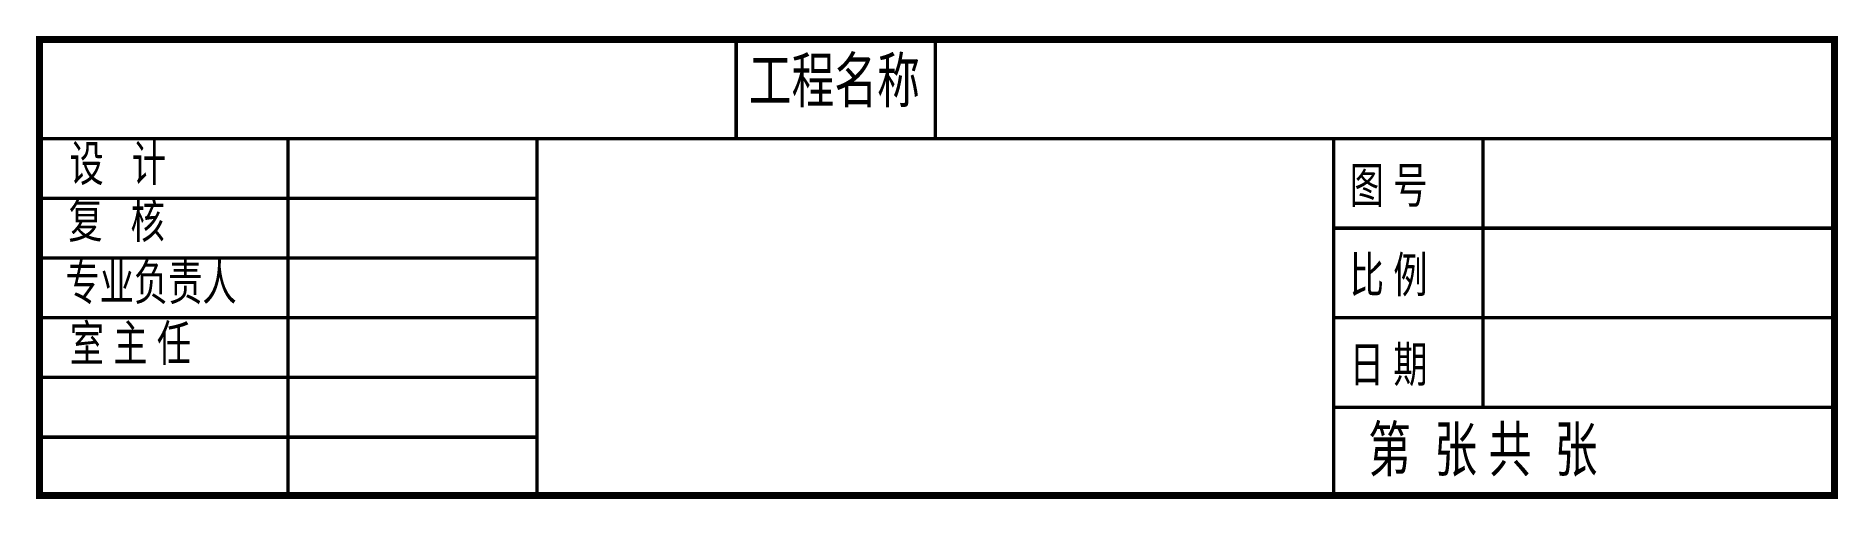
# Model space of a CAD drawing. Extents: x -181 to 0, y 0 to 46.
import ezdxf

# ---------------------------------------------------------------- set-up
doc = ezdxf.new("R2010")
doc.units = 0
doc.header["$MEASUREMENT"] = 0
doc.layers.get('0').update_dxf_attribs({"linetype": 'CONTINUOUS'})
doc.styles.add('LZ_FONTS_FS', font='hxm.ttf', dxfattribs={"width": 0.7})

msp = doc.modelspace()

# ---------------------------------------------------------------- linework, layer by layer
at = {"color": 7, "const_width": 0.7}
msp.add_lwpolyline([(-180.26, 45.84), (0, 45.84), (0, 0), (-180.26, 0)], close=True, dxfattribs=at)
at = {"color": 7, "const_width": 0.35}
for points in [[(-110.3, 45.87), (-110.3, 35.87)], [(-90.3, 35.87), (-90.3, 45.87)], [(-180.3, 35.87), (-0.3, 35.87)], [(-155.3, -0.13), (-155.3, 35.87)], [(-130.3, -0.13), (-130.3, 35.87)], [(-50.3, -0.13), (-50.3, 35.87)], [(-35.3, 8.87), (-35.3, 35.87)], [(-180.3, 29.87), (-130.3, 29.87)], [(-0.3, 26.87), (-50.3, 26.87)], [(-130.3, 23.87), (-180.3, 23.87)], [(-180.3, 17.87), (-130.3, 17.87)], [(-50.3, 17.87), (-0.3, 17.87)], [(-130.3, 11.87), (-180.3, 11.87)], [(-0.3, 8.87), (-50.3, 8.87)], [(-180.3, 5.87), (-130.3, 5.87)]]:
    msp.add_lwpolyline(points, dxfattribs=at)

# ---------------------------------------------------------------- texts
at = {"attachment_point": 1, "style": 'LZ_FONTS_FS'}
for s, insert, char_height, width in [('工程名称', (-109.03, 44), 4.5, 18.8996), ('设   计', (-177.25, 35.2), 3.6, 14.0794), ('图 号', (-48.68, 33), 3.6, 15.4734), ('复   核', (-177.36, 29.48), 3.6, 19.8105), ('专业负责人', (-177.65, 23.23), 3.6, 20.3534), ('比 例', (-48.68, 24), 3.6, 15.7497), ('室 主 任', (-177.22, 17.12), 3.6, 20.9013), ('日 期', (-48.68, 15), 3.6, 14.6444), ('第  张 共  张', (-46.83, 6.92), 4.5, 51.8683)]:
    msp.add_mtext(s, dxfattribs=dict(at, insert=insert, char_height=char_height, width=width))

doc.saveas('drawing.dxf')
